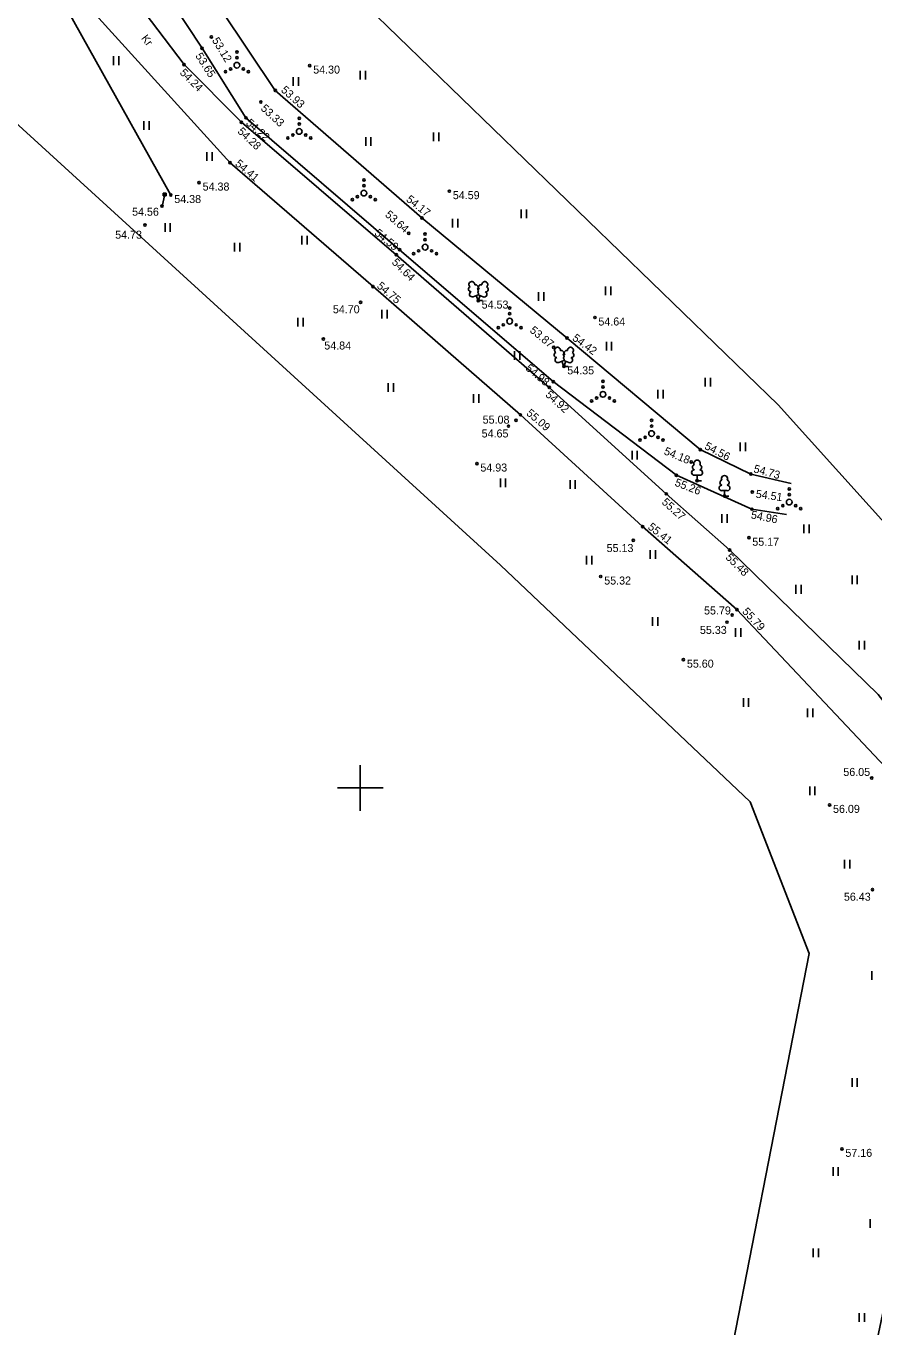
# Model space of a CAD drawing. Extents: x 643977 to 645002, y 6457448 to 6458452.
# Drawn here: x 644620.8 to 644694.9, y 6458052.9 to 6458166.6 of the extents above; entities that cross this region are included whole.
import ezdxf

# ---------------------------------------------------------------- set-up
doc = ezdxf.new("R2010")
doc.units = 0
for name, color, linetype in [('AED', 7, 'Continuous'), ('HALJASTUS', 7, 'Continuous'), ('KORGUS', 7, 'Continuous'), ('MOOTPIIR', 7, 'Continuous'), ('PUU', 7, 'Continuous'), ('TEE', 7, 'Continuous'), ('VEEKOGU', 7, 'Continuous'), ('VORK', 7, 'Continuous'), ('VORMISTUS', 7, 'Continuous')]:
    doc.layers.add(name, color=color, linetype=linetype)

msp = doc.modelspace()

# ---------------------------------------------------------------- linework, layer by layer
at = {"layer": 'AED'}
for p, q in [((644632.89, 6458151.9), (644632.66, 6458150.88)), ((644632.76, 6458152.02), (644632.76, 6458151.78)), ((644632.76, 6458152.02), (644633.02, 6458152.02)), ((644632.76, 6458151.78), (644633.02, 6458151.78)), ((644633.02, 6458152.02), (644633.02, 6458151.78))]:
    msp.add_line(p, q, dxfattribs=at)
at = {"layer": 'HALJASTUS'}
for p, q in [((644628.42, 6458163.98), (644628.42, 6458163.22)), ((644628.88, 6458163.98), (644628.88, 6458163.22)), ((644644.12, 6458162.15), (644644.12, 6458161.39)), ((644644.58, 6458162.15), (644644.58, 6458161.39)), ((644649.99, 6458162.7), (644649.99, 6458161.94)), ((644650.45, 6458162.7), (644650.45, 6458161.94)), ((644631.08, 6458158.32), (644631.08, 6458157.56)), ((644631.54, 6458158.32), (644631.54, 6458157.56)), ((644656.41, 6458157.33), (644656.41, 6458156.57)), ((644656.87, 6458157.33), (644656.87, 6458156.57)), ((644650.47, 6458156.92), (644650.47, 6458156.16)), ((644650.93, 6458156.92), (644650.93, 6458156.16)), ((644636.59, 6458155.6), (644636.59, 6458154.84)), ((644637.05, 6458155.6), (644637.05, 6458154.84)), ((644664.07, 6458150.59), (644664.07, 6458149.83)), ((644664.53, 6458150.59), (644664.53, 6458149.83)), ((644632.92, 6458149.39), (644632.92, 6458148.63)), ((644633.38, 6458149.39), (644633.38, 6458148.63)), ((644658.06, 6458149.76), (644658.06, 6458149)), ((644658.52, 6458149.76), (644658.52, 6458149)), ((644644.88, 6458148.29), (644644.88, 6458147.53)), ((644645.34, 6458148.29), (644645.34, 6458147.53)), ((644639.01, 6458147.67), (644639.01, 6458146.91)), ((644639.47, 6458147.67), (644639.47, 6458146.91)), ((644671.45, 6458143.84), (644671.45, 6458143.08)), ((644671.91, 6458143.84), (644671.91, 6458143.08)), ((644665.59, 6458143.36), (644665.59, 6458142.6)), ((644666.05, 6458143.36), (644666.05, 6458142.6)), ((644651.89, 6458141.82), (644651.89, 6458141.06)), ((644652.35, 6458141.82), (644652.35, 6458141.06)), ((644644.53, 6458141.12), (644644.53, 6458140.36)), ((644644.99, 6458141.12), (644644.99, 6458140.36)), ((644663.48, 6458138.19), (644663.48, 6458137.43)), ((644663.94, 6458138.19), (644663.94, 6458137.43)), ((644671.52, 6458139.02), (644671.52, 6458138.26)), ((644671.98, 6458139.02), (644671.98, 6458138.26)), ((644680.15, 6458135.86), (644680.15, 6458135.1)), ((644680.61, 6458135.86), (644680.61, 6458135.1)), ((644652.44, 6458135.4), (644652.44, 6458134.64)), ((644652.9, 6458135.4), (644652.9, 6458134.64)), ((644676.01, 6458134.82), (644676.01, 6458134.06)), ((644676.47, 6458134.82), (644676.47, 6458134.06)), ((644659.9, 6458134.44), (644659.9, 6458133.68)), ((644660.36, 6458134.44), (644660.36, 6458133.68)), ((644683.22, 6458130.21), (644683.22, 6458129.45)), ((644683.68, 6458130.21), (644683.68, 6458129.45)), ((644673.76, 6458129.49), (644673.76, 6458128.73)), ((644674.22, 6458129.49), (644674.22, 6458128.73)), ((644662.25, 6458127.06), (644662.25, 6458126.3)), ((644662.71, 6458127.06), (644662.71, 6458126.3)), ((644668.34, 6458126.93), (644668.34, 6458126.17)), ((644668.8, 6458126.93), (644668.8, 6458126.17)), ((644681.61, 6458123.95), (644681.61, 6458123.19)), ((644682.07, 6458123.95), (644682.07, 6458123.19)), ((644688.79, 6458123.05), (644688.79, 6458122.29)), ((644689.25, 6458123.05), (644689.25, 6458122.29)), ((644669.79, 6458120.31), (644669.79, 6458119.55)), ((644670.25, 6458120.31), (644670.25, 6458119.55)), ((644675.34, 6458120.8), (644675.34, 6458120.04)), ((644675.8, 6458120.8), (644675.8, 6458120.04)), ((644693, 6458118.58), (644693, 6458117.82)), ((644693.46, 6458118.58), (644693.46, 6458117.82)), ((644688.1, 6458117.75), (644688.1, 6458116.99)), ((644688.56, 6458117.75), (644688.56, 6458116.99)), ((644675.55, 6458114.94), (644675.55, 6458114.18)), ((644676.01, 6458114.94), (644676.01, 6458114.18)), ((644682.81, 6458113.97), (644682.81, 6458113.21)), ((644683.27, 6458113.97), (644683.27, 6458113.21)), ((644693.62, 6458112.86), (644693.62, 6458112.1)), ((644694.08, 6458112.86), (644694.08, 6458112.1)), ((644683.5, 6458107.84), (644683.5, 6458107.08)), ((644683.96, 6458107.84), (644683.96, 6458107.08)), ((644689.1, 6458106.94), (644689.1, 6458106.18)), ((644689.56, 6458106.94), (644689.56, 6458106.18)), ((644689.3, 6458100.12), (644689.3, 6458099.36)), ((644689.76, 6458100.12), (644689.76, 6458099.36)), ((644692.34, 6458093.71), (644692.34, 6458092.95)), ((644692.8, 6458093.71), (644692.8, 6458092.95)), ((644694.72, 6458083.99), (644694.72, 6458083.23)), ((644693, 6458074.62), (644693, 6458073.86)), ((644693.46, 6458074.62), (644693.46, 6458073.86)), ((644691.34, 6458066.83), (644691.34, 6458066.07)), ((644691.8, 6458066.83), (644691.8, 6458066.07)), ((644694.59, 6458062.28), (644694.59, 6458061.52)), ((644689.61, 6458059.73), (644689.61, 6458058.97)), ((644690.07, 6458059.73), (644690.07, 6458058.97)), ((644693.62, 6458054.08), (644693.62, 6458053.32)), ((644694.08, 6458054.08), (644694.08, 6458053.32))]:
    msp.add_line(p, q, dxfattribs=at)
msp.add_lwpolyline([(644633.43, 6458151.85), (644623.85, 6458169.04), (644618.2, 6458179.28), (644611.5, 6458189.38), (644599.39, 6458184)], dxfattribs=at)
for centre, radius in [((644639.21, 6458164.35), 0.1), ((644638.65, 6458162.88), 0.1), ((644639.21, 6458163.2), 0.25), ((644639.21, 6458163.85), 0.1), ((644639.78, 6458162.88), 0.1), ((644638.21, 6458162.63), 0.1), ((644640.21, 6458162.63), 0.1), ((644644.66, 6458158.56), 0.1), ((644644.66, 6458157.41), 0.25), ((644644.66, 6458158.06), 0.1), ((644643.66, 6458156.84), 0.1), ((644644.1, 6458157.09), 0.1), ((644645.23, 6458157.09), 0.1), ((644645.66, 6458156.84), 0.1), ((644650.31, 6458153.17), 0.1), ((644650.31, 6458152.67), 0.1), ((644649.75, 6458151.7), 0.1), ((644650.31, 6458152.02), 0.25), ((644650.88, 6458151.7), 0.1), ((644649.31, 6458151.45), 0.1), ((644651.31, 6458151.45), 0.1), ((644655.66, 6458148.44), 0.1), ((644655.1, 6458146.97), 0.1), ((644655.66, 6458147.29), 0.25), ((644655.66, 6458147.94), 0.1), ((644656.23, 6458146.97), 0.1), ((644654.66, 6458146.72), 0.1), ((644656.66, 6458146.72), 0.1), ((644663.06, 6458141.97), 0.1), ((644663.06, 6458141.47), 0.1), ((644662.06, 6458140.25), 0.1), ((644662.5, 6458140.5), 0.1), ((644663.06, 6458140.82), 0.25), ((644663.63, 6458140.5), 0.1), ((644664.06, 6458140.25), 0.1), ((644671.22, 6458135.57), 0.1), ((644671.22, 6458134.42), 0.25), ((644671.22, 6458135.07), 0.1), ((644670.22, 6458133.85), 0.1), ((644670.66, 6458134.1), 0.1), ((644671.79, 6458134.1), 0.1), ((644672.22, 6458133.85), 0.1), ((644675.47, 6458132.14), 0.1), ((644675.47, 6458130.99), 0.25), ((644675.47, 6458131.64), 0.1), ((644674.47, 6458130.42), 0.1), ((644674.91, 6458130.67), 0.1), ((644676.04, 6458130.67), 0.1), ((644676.47, 6458130.42), 0.1), ((644687.51, 6458126.15), 0.1), ((644687.51, 6458125.65), 0.1), ((644686.51, 6458124.43), 0.1), ((644686.95, 6458124.68), 0.1), ((644687.51, 6458125), 0.25), ((644688.08, 6458124.68), 0.1), ((644688.51, 6458124.43), 0.1)]:
    msp.add_circle(centre, radius, dxfattribs=at)
at = {"layer": 'KORGUS'}
for centre in [(644636.98, 6458165.68), (644636.16, 6458164.68), (644634.59, 6458163.26), (644645.58, 6458163.17), (644642.56, 6458161), (644641.3, 6458159.98), (644640, 6458158.6), (644639.6, 6458158.21), (644638.61, 6458154.67), (644635.9, 6458152.94), (644632.89, 6458151.9), (644633.43, 6458151.85), (644657.79, 6458152.19), (644632.66, 6458150.88), (644631.16, 6458149.22), (644655.39, 6458149.85), (644654.24, 6458148.51), (644653.43, 6458147.07), (644653.14, 6458146.63), (644651.11, 6458143.84), (644650.02, 6458142.47), (644660.31, 6458142.62), (644670.52, 6458141.14), (644646.77, 6458139.26), (644668.08, 6458139.34), (644666.92, 6458138.52), (644667.8, 6458136.87), (644666.52, 6458135.03), (644666.87, 6458135.53), (644663.62, 6458132.16), (644664.01, 6458132.63), (644662.96, 6458131.64), (644679.73, 6458129.59), (644660.2, 6458128.37), (644678.94, 6458128.51), (644677.64, 6458127.34), (644679.45, 6458126.87), (644684.15, 6458127.45), (644676.75, 6458125.72), (644681.85, 6458125.52), (644684.27, 6458125.88), (644684.24, 6458124.38), (644674.69, 6458122.85), (644683.98, 6458121.88), (644673.87, 6458121.66), (644682.29, 6458120.81), (644671.03, 6458118.49), (644682.52, 6458115.12), (644682.93, 6458115.6), (644682.07, 6458114.5), (644678.26, 6458111.22), (644694.73, 6458100.87), (644691.04, 6458098.52), (644694.79, 6458091.11), (644692.12, 6458068.44)]:
    msp.add_circle(centre, 0.1, dxfattribs=at)
at = {"layer": 'MOOTPIIR'}
for points in [[(644816.93, 6457863.73), (644811.44, 6457901.08), (644728.63, 6458015.16), (644711.21, 6458041.3), (644713.56, 6458062.9), (644715.61, 6458092.77), (644710.14, 6458107.3), (644686.54, 6458133.49), (644645.01, 6458173.75)], [(644486.93, 6458068.51), (644554.97, 6458115.61), (644584.93, 6458145.27), (644595.56, 6458166.22), (644618.44, 6458159.45), (644662.25, 6458119.48), (644684.08, 6458098.78), (644689.24, 6458085.52), (644680.95, 6458042.97), (644684.36, 6458031.33), (644739.59, 6457958.38), (644784.02, 6457902.16), (644790.65, 6457874.69), (644788.44, 6457801.84), (644786.86, 6457787.94), (644787.64, 6457699.42), (644784.56, 6457558.84), (644777.19, 6457551.78), (644658.23, 6457540.58), (644556.24, 6457530.39), (644435.06, 6457524.13)]]:
    msp.add_lwpolyline(points, dxfattribs=at)
at = {"layer": 'PUU'}
for p, q in [((644659.87, 6458142.95), (644660.31, 6458143.13)), ((644660.31, 6458142.62), (644660.13, 6458143.06)), ((644660.31, 6458143.13), (644660.75, 6458142.95)), ((644660.31, 6458142.62), (644660.49, 6458143.06)), ((644660.69, 6458142.62), (644660.31, 6458142.62)), ((644667.36, 6458137.2), (644667.8, 6458137.38)), ((644667.8, 6458136.87), (644667.62, 6458137.31)), ((644667.8, 6458137.38), (644668.24, 6458137.2)), ((644667.8, 6458136.87), (644667.98, 6458137.31)), ((644668.18, 6458136.87), (644667.8, 6458136.87)), ((644679.69, 6458127.35), (644679.21, 6458127.35)), ((644679.45, 6458126.87), (644679.45, 6458127.35)), ((644679.83, 6458126.87), (644679.45, 6458126.87)), ((644682.09, 6458126), (644681.61, 6458126)), ((644681.85, 6458125.52), (644681.85, 6458126)), ((644682.23, 6458125.52), (644681.85, 6458125.52))]:
    msp.add_line(p, q, dxfattribs=at)
for points in [[(644660.31, 6458143.63), (644660.29, 6458143.55), (644660.29, 6458143.53), (644660.31, 6458143.5), (644660.33, 6458143.47), (644660.33, 6458143.45), (644660.31, 6458143.41), (644660.29, 6458143.36), (644660.29, 6458143.33), (644660.29, 6458143.32), (644660.3, 6458143.29), (644660.33, 6458143.23), (644660.34, 6458143.21), (644660.33, 6458143.19), (644660.32, 6458143.15), (644660.31, 6458143.13)], [(644667.8, 6458137.88), (644667.78, 6458137.8), (644667.78, 6458137.78), (644667.8, 6458137.75), (644667.82, 6458137.72), (644667.82, 6458137.7), (644667.8, 6458137.66), (644667.78, 6458137.61), (644667.78, 6458137.58), (644667.78, 6458137.57), (644667.79, 6458137.54), (644667.82, 6458137.48), (644667.83, 6458137.46), (644667.82, 6458137.44), (644667.81, 6458137.4), (644667.8, 6458137.38)]]:
    msp.add_lwpolyline(points, dxfattribs=at)
for centre, radius, start, end in [((644659.68, 6458143.62), 0.224, 111.4304, 274.4987), ((644659.75, 6458144.03), 0.256, 111.5027, 232.5173), ((644659.75, 6458144.03), 0.256, 350.4856, 111.5002), ((644660.09, 6458143.78), 0.224, 308.5041, 111.5725), ((644660.31, 6458143.39), 0.237, 66.7655, 111.5015), ((644660.55, 6458143.78), 0.225, 67.7016, 230.5126), ((644660.89, 6458144.03), 0.256, 67.6168, 188.6314), ((644660.96, 6458143.61), 0.224, 264.6183, 67.6866), ((644660.89, 6458144.03), 0.256, 306.5997, 67.6143), ((644659.78, 6458143.18), 0.237, 111.5014, 291.5004), ((644660.84, 6458143.17), 0.237, 247.6166, 67.6155), ((644667.17, 6458137.87), 0.224, 111.4304, 274.4987), ((644667.24, 6458138.28), 0.256, 111.5027, 232.5173), ((644667.24, 6458138.28), 0.256, 350.4856, 111.5002), ((644667.58, 6458138.03), 0.224, 308.5041, 111.5725), ((644668.04, 6458138.03), 0.225, 67.7016, 230.5126), ((644668.38, 6458138.28), 0.256, 67.6168, 188.6314), ((644668.45, 6458137.86), 0.224, 264.6183, 67.6866), ((644668.38, 6458138.28), 0.256, 306.5997, 67.6143), ((644667.27, 6458137.43), 0.237, 111.5014, 291.5004), ((644667.8, 6458137.64), 0.237, 66.7655, 111.5015), ((644668.33, 6458137.42), 0.237, 247.6166, 67.6155), ((644679.21, 6458127.58), 0.238, 90.0016, 269.3953), ((644679.28, 6458128.04), 0.233, 109.0217, 253.1415), ((644679.45, 6458128.39), 0.277, 332.5799, 207.4201), ((644679.62, 6458128.04), 0.233, 286.8508, 70.9859), ((644679.69, 6458127.58), 0.238, 270.6047, 89.9984), ((644681.68, 6458126.69), 0.233, 109.0217, 253.1415), ((644681.85, 6458127.04), 0.277, 332.5799, 207.4201), ((644682.02, 6458126.69), 0.233, 286.8508, 70.9859), ((644681.61, 6458126.23), 0.238, 90.0016, 269.3953), ((644682.09, 6458126.23), 0.238, 270.6047, 89.9984)]:
    msp.add_arc(centre, radius, start, end, dxfattribs=at)
at = {"layer": 'TEE'}
for points in [[(644751.44, 6457968.18), (644738.7, 6457985.27), (644729.38, 6457998.47), (644723.76, 6458005.98), (644714.88, 6458018.5), (644703.35, 6458034.86), (644699.05, 6458043.95), (644698.43, 6458047.48), (644698.36, 6458050.56), (644701.52, 6458065.68), (644704.91, 6458080.88), (644704.94, 6458086.92), (644704.41, 6458091.77), (644701.8, 6458098.27), (644698.9, 6458103.58), (644695.28, 6458108.16), (644682.29, 6458120.81), (644676.75, 6458125.72), (644666.52, 6458135.03), (644653.14, 6458146.63), (644639.6, 6458158.21), (644634.59, 6458163.26), (644625.38, 6458175.43)], [(644624.83, 6458169.88), (644638.61, 6458154.67), (644651.11, 6458143.84), (644664.01, 6458132.63), (644674.69, 6458122.85), (644682.93, 6458115.6), (644695.89, 6458101.84), (644698.45, 6458097.35), (644700.53, 6458092.66), (644701.34, 6458087.18), (644701.45, 6458081.86), (644701.42, 6458080.65), (644698.44, 6458067.13), (644695.09, 6458051.19), (644695.32, 6458046.72), (644696.5, 6458041.05), (644699.48, 6458034.8), (644706.12, 6458024.78), (644711.78, 6458017.18), (644719.37, 6458006.8), (644727.2, 6457996.12), (644735.88, 6457983.72), (644742.58, 6457973.49), (644748.63, 6457966.23)]]:
    msp.add_lwpolyline(points, dxfattribs=at)
at = {"layer": 'VEEKOGU'}
for points in [[(644626.22, 6458190.05), (644627.36, 6458189.81), (644628.82, 6458184.5), (644630.74, 6458178.65), (644642.56, 6458161), (644655.39, 6458149.85), (644668.08, 6458139.34), (644679.73, 6458129.59), (644684.15, 6458127.45), (644687.67, 6458126.62)], [(644687.27, 6458123.9), (644684.24, 6458124.38), (644677.64, 6458127.34), (644666.87, 6458135.53), (644653.43, 6458147.07), (644640, 6458158.6), (644636.16, 6458164.68), (644628, 6458177.05), (644625.35, 6458183.5), (644624.04, 6458188.45)]]:
    msp.add_lwpolyline(points, dxfattribs=at)
at = {"layer": 'VORK'}
for p, q in [((644650, 6458102), (644650, 6458098)), ((644648, 6458100), (644652, 6458100))]:
    msp.add_line(p, q, dxfattribs=at)
at = {"layer": 'VORMISTUS'}
for centre in [(644636.98, 6458165.68), (644636.16, 6458164.68), (644634.59, 6458163.26), (644645.58, 6458163.17), (644642.56, 6458161), (644641.3, 6458159.98), (644640, 6458158.6), (644639.6, 6458158.21), (644638.61, 6458154.67), (644635.9, 6458152.94), (644633.43, 6458151.85), (644657.79, 6458152.19), (644632.66, 6458150.88), (644631.16, 6458149.22), (644655.39, 6458149.85), (644654.24, 6458148.51), (644653.43, 6458147.07), (644653.14, 6458146.63), (644651.11, 6458143.84), (644650.02, 6458142.47), (644660.31, 6458142.62), (644670.52, 6458141.14), (644646.77, 6458139.26), (644668.08, 6458139.34), (644666.92, 6458138.52), (644667.8, 6458136.87), (644666.52, 6458135.03), (644666.87, 6458135.53), (644663.62, 6458132.16), (644664.01, 6458132.63), (644662.96, 6458131.64), (644679.73, 6458129.59), (644660.2, 6458128.37), (644678.94, 6458128.51), (644677.64, 6458127.34), (644684.15, 6458127.45), (644676.75, 6458125.72), (644684.27, 6458125.88), (644684.24, 6458124.38), (644674.69, 6458122.85), (644683.98, 6458121.88), (644673.87, 6458121.66), (644682.29, 6458120.81), (644671.03, 6458118.49), (644682.52, 6458115.12), (644682.93, 6458115.6), (644682.07, 6458114.5), (644678.26, 6458111.22), (644694.73, 6458100.87), (644691.04, 6458098.52), (644694.79, 6458091.11), (644692.12, 6458068.44)]:
    msp.add_circle(centre, 0.1, dxfattribs=at)

# ---------------------------------------------------------------- texts
at = {"layer": 'KORGUS'}
for s, rotation, p in [('53.12', 301.4462, (644637, 6458165.38)), ('53.65', 302.6317, (644635.54, 6458164.02)), ('54.24', 315, (644634.16, 6458162.49)), ('53.93', 318.1185, (644643.01, 6458160.95)), ('53.33', 317.1343, (644641.24, 6458159.35)), ('54.22', 318.28, (644639.94, 6458158.07)), ('54.28', 316.7837, (644639.21, 6458157.34)), ('54.41', 319.7172, (644638.99, 6458154.49)), ('54.17', 321.5577, (644653.95, 6458151.36)), ('53.64', 318.4682, (644652.11, 6458150.05)), ('54.59', 320.4306, (644651.18, 6458148.42)), ('54.64', 315.6311, (644652.7, 6458145.9)), ('54.75', 319.8115, (644651.39, 6458143.8)), ('53.87', 320.4872, (644664.76, 6458139.92)), ('54.42', 323.6549, (644668.48, 6458139.21)), ('54.98', 319.7549, (644664.39, 6458136.61)), ('54.92', 317.8594, (644666.13, 6458134.31)), ('55.09', 319.4419, (644664.46, 6458132.68)), ('54.56', 332.3411, (644680.04, 6458129.68)), ('54.18', 337.7028, (644676.49, 6458129.2)), ('54.73', 344.5778, (644684.34, 6458127.62)), ('55.26', 338.8952, (644677.44, 6458126.45)), ('54.51', 352.2015, (644684.55, 6458125.39)), ('55.27', 318.2798, (644676.3, 6458124.91)), ('55.41', 321.7012, (644675.09, 6458122.71)), ('54.96', 348.8262, (644684.12, 6458123.58)), ('55.48', 315.2524, (644681.89, 6458120.1)), ('55.79', 313.4, (644683.35, 6458115.38))]:
    msp.add_text(s, height=0.7, rotation=rotation, dxfattribs=at).set_placement(p)
for s, p in [('54.30', (644645.88, 6458162.47)), ('54.38', (644636.21, 6458152.24)), ('54.38', (644633.73, 6458151.15)), ('54.59', (644658.09, 6458151.49)), ('54.56', (644630.04, 6458150.04)), ('54.73', (644628.56, 6458148.03)), ('54.53', (644660.61, 6458141.92)), ('54.70', (644647.6, 6458141.51)), ('54.64', (644670.82, 6458140.44)), ('54.84', (644646.85, 6458138.34)), ('54.35', (644668.1, 6458136.17)), ('55.08', (644660.7, 6458131.86)), ('54.65', (644660.61, 6458130.65)), ('54.93', (644660.5, 6458127.67)), ('55.13', (644671.54, 6458120.63)), ('55.17', (644684.28, 6458121.18)), ('55.32', (644671.33, 6458117.79)), ('55.79', (644680.06, 6458115.17)), ('55.33', (644679.7, 6458113.47)), ('55.60', (644678.56, 6458110.52)), ('56.05', (644692.24, 6458101.05)), ('56.09', (644691.34, 6458097.82)), ('56.43', (644692.29, 6458090.14)), ('57.16', (644692.42, 6458067.74))]:
    msp.add_text(s, height=0.7, dxfattribs=at).set_placement(p)
at = {"layer": 'TEE'}
msp.add_text('Kr', height=0.7, rotation=307.0142, dxfattribs=at).set_placement((644630.8, 6458165.55))

doc.saveas('drawing.dxf')
